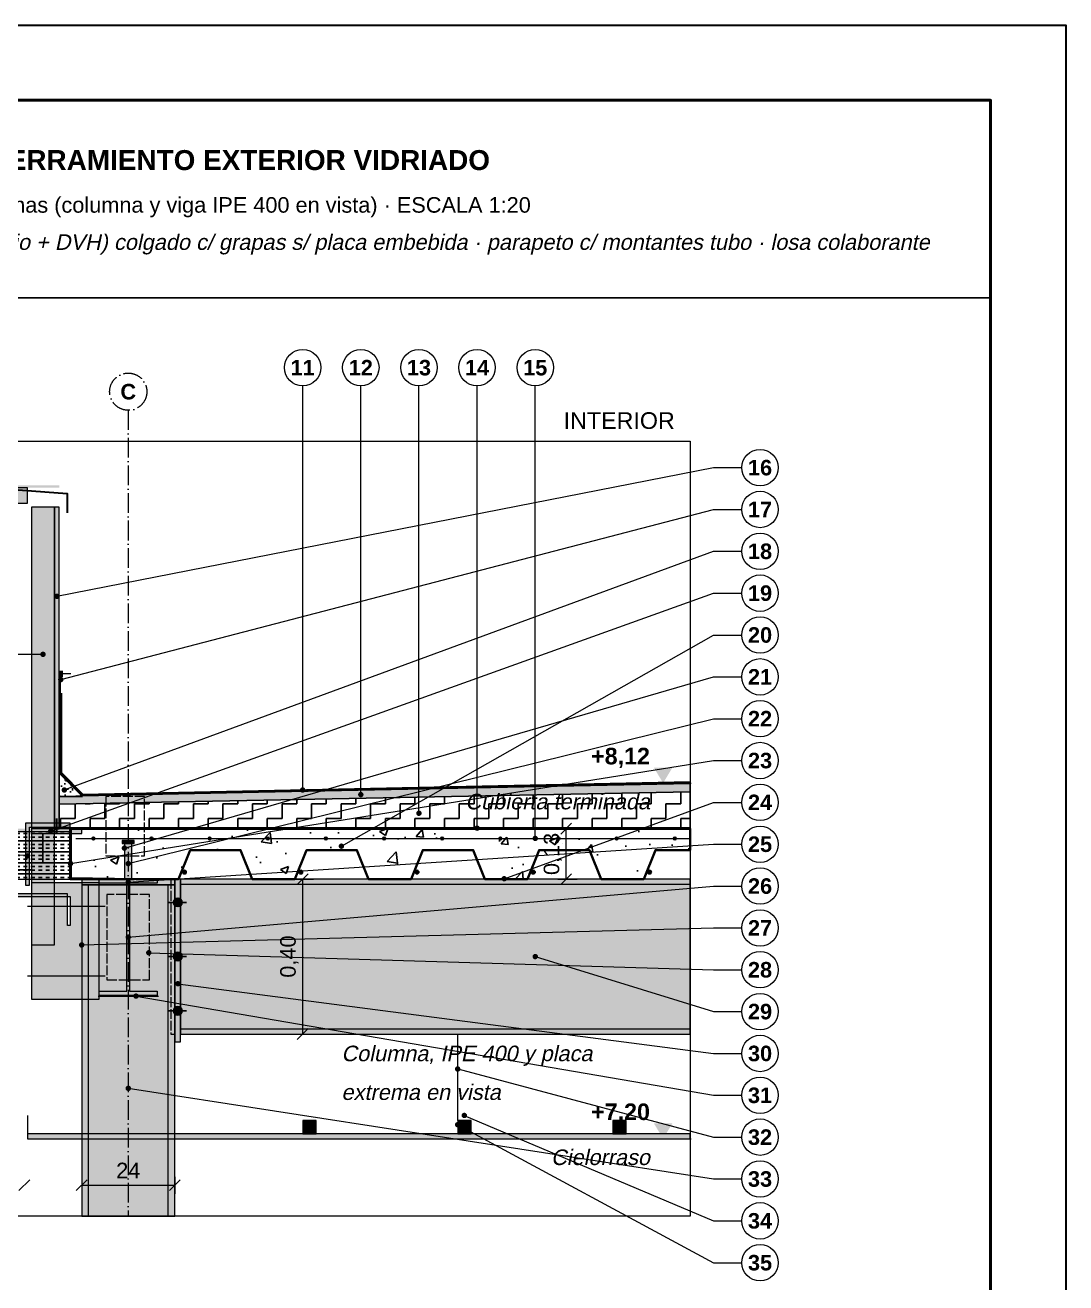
# Model space of a CAD drawing. Header units: millimetres. Extents: x 6 to 4194, y 6 to 5934.
# Drawn here: x 1509 to 4194, y 2688 to 5934 of the extents above; entities that cross this region are included whole.
import ezdxf
from ezdxf.enums import TextEntityAlignment as Align

# ---------------------------------------------------------------- set-up
doc = ezdxf.new("R2010")
doc.units = ezdxf.units.MM
doc.header["$LTSCALE"] = 20
doc.linetypes.add('DASHDOT', pattern=[3.556, 2.54, -0.508, 0, -0.508])
doc.linetypes.add('DASHED', pattern=[1.524, 1.27, -0.254])
for name, color, linetype in [('A-ACERO', 250, 'CONTINUOUS'), ('A-ACERO-CORTADO', 250, 'CONTINUOUS'), ('A-ACERO-VISTA', 8, 'CONTINUOUS'), ('A-AISLACION-EPS', 50, 'CONTINUOUS'), ('A-AISLACION-LANA', 40, 'CONTINUOUS'), ('A-ALUMINIO', 253, 'CONTINUOUS'), ('A-ARMADURAS', 14, 'CONTINUOUS'), ('A-BARRERAS-MEMBRANAS', 7, 'CONTINUOUS'), ('A-CHAPA-GALVANIZADA', 253, 'CONTINUOUS'), ('A-CONTORNOS', 7, 'CONTINUOUS'), ('A-HORMIGON-INSITU', 33, 'CONTINUOUS'), ('A-MORTERO-CARPETAS', 252, 'CONTINUOUS'), ('A-NEOPRENO-SELLADORES', 7, 'CONTINUOUS'), ('A-PLACA-CEMENTICIA', 252, 'CONTINUOUS'), ('A-PROYECCION-OCULTO', 8, 'DASHED'), ('A-SELLADOR-INTUMESCENTE', 1, 'CONTINUOUS'), ('A-VISTA', 8, 'CONTINUOUS'), ('X-COTAS', 3, 'CONTINUOUS'), ('X-EJES', 1, 'DASHDOT'), ('X-MARCO', 7, 'CONTINUOUS'), ('X-NIVELES', 7, 'CONTINUOUS'), ('X-REFERENCIAS', 1, 'CONTINUOUS'), ('X-TEXTOS', 7, 'CONTINUOUS')]:
    doc.layers.add(name, color=color, linetype=linetype)
doc.styles.add('ARIAL', font='arial.ttf')
doc.styles.add('ARIAL-B', font='arialbd.ttf')

msp = doc.modelspace()

# ---------------------------------------------------------------- hatches: boundary and pattern name
at = {"layer": 'A-ACERO', "true_color": 0x888888}
h = msp.add_hatch(color=256, dxfattribs=at)
h.dxf.hatch_style = 1
h.paths.add_polyline_path([(1293, 4740), (1597, 4740), (1597, 4746), (1293, 4746)])
at = {"layer": 'A-ACERO', "true_color": 0x3b3b3b}
h = msp.add_hatch(color=256, dxfattribs=at)
h.dxf.hatch_style = 1
h.paths.add_polyline_path([(1510, 3714), (1520, 3714), (1520, 3864), (1625, 3864), (1625, 3874), (1510, 3874)])
at = {"layer": 'A-ACERO-CORTADO', "true_color": 0x4d545c}
h = msp.add_hatch(color=256, dxfattribs=at)
h.dxf.hatch_style = 1
h.paths.add_polyline_path([(1525, 3848), (1655, 3848), (1655, 3860), (1525, 3860)])
h = msp.add_hatch(color=256, dxfattribs=at)
h.dxf.hatch_style = 1
h.paths.add_polyline_path([(1759, 3822), (1790, 3822), (1790, 3830), (1759, 3830)])
h = msp.add_hatch(color=256, dxfattribs=at)
h.dxf.hatch_style = 1
h.paths.add_polyline_path([(1765, 3730), (1784, 3730), (1784, 3830), (1765, 3830)])
h = msp.add_hatch(color=256, dxfattribs=at)
h.dxf.hatch_style = 1
h.paths.add_polyline_path([(1700, 3730), (1850, 3730), (1850, 3719.3), (1778.5, 3719.3), (1778.5, 3440.7), (1850, 3440.7), (1850, 3430), (1700, 3430), (1700, 3440.7), (1771.5, 3440.7), (1771.5, 3719.3), (1700, 3719.3)])
at = {"layer": 'A-ACERO-VISTA', "true_color": 0xdfe3e7}
h = msp.add_hatch(color=256, dxfattribs=at)
h.dxf.hatch_style = 1
h.paths.add_polyline_path([(1525, 3560), (1585, 3560), (1585, 4690), (1525, 4690)])
h = msp.add_hatch(color=256, dxfattribs=at)
h.dxf.hatch_style = 1
h.paths.add_polyline_path([(1525, 3420), (1700, 3420), (1700, 3720), (1525, 3720)])
h = msp.add_hatch(color=256, dxfattribs=at)
h.dxf.hatch_style = 1
h.paths.add_polyline_path([(1655, 3715), (1895, 3715), (1895, 3730), (1655, 3730)])
h = msp.add_hatch(color=256, dxfattribs=at)
h.dxf.hatch_style = 1
h.paths.add_polyline_path([(1655, 2860), (1895, 2860), (1895, 3715), (1655, 3715)])
h = msp.add_hatch(color=256, dxfattribs=at)
h.dxf.hatch_style = 1
h.paths.add_polyline_path([(1895, 3310), (1910, 3310), (1910, 3730), (1895, 3730)])
h = msp.add_hatch(color=256, dxfattribs=at)
h.dxf.hatch_style = 1
h.paths.add_polyline_path([(1910, 3330), (3225, 3330), (3225, 3730), (1910, 3730)])
at = {"layer": 'A-AISLACION-EPS'}
h = msp.add_hatch(dxfattribs=at)
h.set_pattern_fill('ZIGZAG', color=256, scale=6)
h.paths.add_polyline_path([(1597, 3863), (3225, 3863), (3225, 3955.6), (1597, 3923)])
at = {"layer": 'A-AISLACION-LANA'}
h = msp.add_hatch(dxfattribs=at)
h.set_pattern_fill('INSUL', color=256, scale=3)
h.paths.add_polyline_path([(1418, 3730), (1625, 3730), (1625, 3852), (1418, 3852)])
at = {"layer": 'A-ALUMINIO', "true_color": 0x9aa3ab}
h = msp.add_hatch(color=256, dxfattribs=at)
h.dxf.hatch_style = 1
h.paths.add_polyline_path([(1293, 4700), (1515, 4700), (1515, 4740), (1293, 4740)])
h = msp.add_hatch(color=256, dxfattribs=at)
h.dxf.hatch_style = 1
h.paths.add_polyline_path([(2225, 3072.5), (2260, 3072.5), (2260, 3107), (2225, 3107)])
h = msp.add_hatch(color=256, dxfattribs=at)
h.dxf.hatch_style = 1
h.paths.add_polyline_path([(2625, 3072.5), (2660, 3072.5), (2660, 3107), (2625, 3107)])
h = msp.add_hatch(color=256, dxfattribs=at)
h.dxf.hatch_style = 1
h.paths.add_polyline_path([(3025, 3072.5), (3060, 3072.5), (3060, 3107), (3025, 3107)])
at = {"layer": 'A-ARMADURAS'}
h = msp.add_hatch(color=256, dxfattribs=at)
h.dxf.hatch_style = 1
h.paths.add_polyline_path([(1688.4, 3835), (1688.2, 3836.1), (1687.8, 3837), (1687, 3837.8), (1686.1, 3838.2), (1685, 3838.4), (1683.9, 3838.2), (1683, 3837.8), (1682.2, 3837), (1681.8, 3836.1), (1681.6, 3835), (1681.8, 3833.9), (1682.2, 3833), (1683, 3832.2), (1683.9, 3831.8), (1685, 3831.6), (1686.1, 3831.8), (1687, 3832.2), (1687.8, 3833), (1688.2, 3833.9)])
h = msp.add_hatch(color=256, dxfattribs=at)
h.dxf.hatch_style = 1
h.paths.add_polyline_path([(1838.4, 3835), (1838.2, 3836.1), (1837.8, 3837), (1837, 3837.8), (1836.1, 3838.2), (1835, 3838.4), (1833.9, 3838.2), (1833, 3837.8), (1832.2, 3837), (1831.8, 3836.1), (1831.6, 3835), (1831.8, 3833.9), (1832.2, 3833), (1833, 3832.2), (1833.9, 3831.8), (1835, 3831.6), (1836.1, 3831.8), (1837, 3832.2), (1837.8, 3833), (1838.2, 3833.9)])
h = msp.add_hatch(color=256, dxfattribs=at)
h.dxf.hatch_style = 1
h.paths.add_polyline_path([(1988.4, 3835), (1988.2, 3836.1), (1987.8, 3837), (1987, 3837.8), (1986.1, 3838.2), (1985, 3838.4), (1983.9, 3838.2), (1983, 3837.8), (1982.2, 3837), (1981.8, 3836.1), (1981.6, 3835), (1981.8, 3833.9), (1982.2, 3833), (1983, 3832.2), (1983.9, 3831.8), (1985, 3831.6), (1986.1, 3831.8), (1987, 3832.2), (1987.8, 3833), (1988.2, 3833.9)])
h = msp.add_hatch(color=256, dxfattribs=at)
h.dxf.hatch_style = 1
h.paths.add_polyline_path([(2138.4, 3835), (2138.2, 3836.1), (2137.8, 3837), (2137, 3837.8), (2136.1, 3838.2), (2135, 3838.4), (2133.9, 3838.2), (2133, 3837.8), (2132.2, 3837), (2131.8, 3836.1), (2131.6, 3835), (2131.8, 3833.9), (2132.2, 3833), (2133, 3832.2), (2133.9, 3831.8), (2135, 3831.6), (2136.1, 3831.8), (2137, 3832.2), (2137.8, 3833), (2138.2, 3833.9)])
h = msp.add_hatch(color=256, dxfattribs=at)
h.dxf.hatch_style = 1
h.paths.add_polyline_path([(2288.4, 3835), (2288.2, 3836.1), (2287.8, 3837), (2287, 3837.8), (2286.1, 3838.2), (2285, 3838.4), (2283.9, 3838.2), (2283, 3837.8), (2282.2, 3837), (2281.8, 3836.1), (2281.6, 3835), (2281.8, 3833.9), (2282.2, 3833), (2283, 3832.2), (2283.9, 3831.8), (2285, 3831.6), (2286.1, 3831.8), (2287, 3832.2), (2287.8, 3833), (2288.2, 3833.9)])
h = msp.add_hatch(color=256, dxfattribs=at)
h.dxf.hatch_style = 1
h.paths.add_polyline_path([(2438.4, 3835), (2438.2, 3836.1), (2437.8, 3837), (2437, 3837.8), (2436.1, 3838.2), (2435, 3838.4), (2433.9, 3838.2), (2433, 3837.8), (2432.2, 3837), (2431.8, 3836.1), (2431.6, 3835), (2431.8, 3833.9), (2432.2, 3833), (2433, 3832.2), (2433.9, 3831.8), (2435, 3831.6), (2436.1, 3831.8), (2437, 3832.2), (2437.8, 3833), (2438.2, 3833.9)])
h = msp.add_hatch(color=256, dxfattribs=at)
h.dxf.hatch_style = 1
h.paths.add_polyline_path([(2588.4, 3835), (2588.2, 3836.1), (2587.8, 3837), (2587, 3837.8), (2586.1, 3838.2), (2585, 3838.4), (2583.9, 3838.2), (2583, 3837.8), (2582.2, 3837), (2581.8, 3836.1), (2581.6, 3835), (2581.8, 3833.9), (2582.2, 3833), (2583, 3832.2), (2583.9, 3831.8), (2585, 3831.6), (2586.1, 3831.8), (2587, 3832.2), (2587.8, 3833), (2588.2, 3833.9)])
h = msp.add_hatch(color=256, dxfattribs=at)
h.dxf.hatch_style = 1
h.paths.add_polyline_path([(2738.4, 3835), (2738.2, 3836.1), (2737.8, 3837), (2737, 3837.8), (2736.1, 3838.2), (2735, 3838.4), (2733.9, 3838.2), (2733, 3837.8), (2732.2, 3837), (2731.8, 3836.1), (2731.6, 3835), (2731.8, 3833.9), (2732.2, 3833), (2733, 3832.2), (2733.9, 3831.8), (2735, 3831.6), (2736.1, 3831.8), (2737, 3832.2), (2737.8, 3833), (2738.2, 3833.9)])
h = msp.add_hatch(color=256, dxfattribs=at)
h.dxf.hatch_style = 1
h.paths.add_polyline_path([(2888.4, 3835), (2888.2, 3836.1), (2887.8, 3837), (2887, 3837.8), (2886.1, 3838.2), (2885, 3838.4), (2883.9, 3838.2), (2883, 3837.8), (2882.2, 3837), (2881.8, 3836.1), (2881.6, 3835), (2881.8, 3833.9), (2882.2, 3833), (2883, 3832.2), (2883.9, 3831.8), (2885, 3831.6), (2886.1, 3831.8), (2887, 3832.2), (2887.8, 3833), (2888.2, 3833.9)])
h = msp.add_hatch(color=256, dxfattribs=at)
h.dxf.hatch_style = 1
h.paths.add_polyline_path([(3038.4, 3835), (3038.2, 3836.1), (3037.8, 3837), (3037, 3837.8), (3036.1, 3838.2), (3035, 3838.4), (3033.9, 3838.2), (3033, 3837.8), (3032.2, 3837), (3031.8, 3836.1), (3031.6, 3835), (3031.8, 3833.9), (3032.2, 3833), (3033, 3832.2), (3033.9, 3831.8), (3035, 3831.6), (3036.1, 3831.8), (3037, 3832.2), (3037.8, 3833), (3038.2, 3833.9)])
h = msp.add_hatch(color=256, dxfattribs=at)
h.dxf.hatch_style = 1
h.paths.add_polyline_path([(3188.4, 3835), (3188.2, 3836.1), (3187.8, 3837), (3187, 3837.8), (3186.1, 3838.2), (3185, 3838.4), (3183.9, 3838.2), (3183, 3837.8), (3182.2, 3837), (3181.8, 3836.1), (3181.6, 3835), (3181.8, 3833.9), (3182.2, 3833), (3183, 3832.2), (3183.9, 3831.8), (3185, 3831.6), (3186.1, 3831.8), (3187, 3832.2), (3187.8, 3833), (3188.2, 3833.9)])
h = msp.add_hatch(color=256, dxfattribs=at)
h.dxf.hatch_style = 1
h.paths.add_polyline_path([(1924.8, 3748), (1924.6, 3749.5), (1923.9, 3750.8), (1922.8, 3751.9), (1921.5, 3752.6), (1920, 3752.8), (1918.5, 3752.6), (1917.2, 3751.9), (1916.1, 3750.8), (1915.4, 3749.5), (1915.2, 3748), (1915.4, 3746.5), (1916.1, 3745.2), (1917.2, 3744.1), (1918.5, 3743.4), (1920, 3743.2), (1921.5, 3743.4), (1922.8, 3744.1), (1923.9, 3745.2), (1924.6, 3746.5)])
h = msp.add_hatch(color=256, dxfattribs=at)
h.dxf.hatch_style = 1
h.paths.add_polyline_path([(2224.8, 3748), (2224.6, 3749.5), (2223.9, 3750.8), (2222.8, 3751.9), (2221.5, 3752.6), (2220, 3752.8), (2218.5, 3752.6), (2217.2, 3751.9), (2216.1, 3750.8), (2215.4, 3749.5), (2215.2, 3748), (2215.4, 3746.5), (2216.1, 3745.2), (2217.2, 3744.1), (2218.5, 3743.4), (2220, 3743.2), (2221.5, 3743.4), (2222.8, 3744.1), (2223.9, 3745.2), (2224.6, 3746.5)])
h = msp.add_hatch(color=256, dxfattribs=at)
h.dxf.hatch_style = 1
h.paths.add_polyline_path([(2524.8, 3748), (2524.6, 3749.5), (2523.9, 3750.8), (2522.8, 3751.9), (2521.5, 3752.6), (2520, 3752.8), (2518.5, 3752.6), (2517.2, 3751.9), (2516.1, 3750.8), (2515.4, 3749.5), (2515.2, 3748), (2515.4, 3746.5), (2516.1, 3745.2), (2517.2, 3744.1), (2518.5, 3743.4), (2520, 3743.2), (2521.5, 3743.4), (2522.8, 3744.1), (2523.9, 3745.2), (2524.6, 3746.5)])
h = msp.add_hatch(color=256, dxfattribs=at)
h.dxf.hatch_style = 1
h.paths.add_polyline_path([(2824.8, 3748), (2824.6, 3749.5), (2823.9, 3750.8), (2822.8, 3751.9), (2821.5, 3752.6), (2820, 3752.8), (2818.5, 3752.6), (2817.2, 3751.9), (2816.1, 3750.8), (2815.4, 3749.5), (2815.2, 3748), (2815.4, 3746.5), (2816.1, 3745.2), (2817.2, 3744.1), (2818.5, 3743.4), (2820, 3743.2), (2821.5, 3743.4), (2822.8, 3744.1), (2823.9, 3745.2), (2824.6, 3746.5)])
h = msp.add_hatch(color=256, dxfattribs=at)
h.dxf.hatch_style = 1
h.paths.add_polyline_path([(3124.8, 3748), (3124.6, 3749.5), (3123.9, 3750.8), (3122.8, 3751.9), (3121.5, 3752.6), (3120, 3752.8), (3118.5, 3752.6), (3117.2, 3751.9), (3116.1, 3750.8), (3115.4, 3749.5), (3115.2, 3748), (3115.4, 3746.5), (3116.1, 3745.2), (3117.2, 3744.1), (3118.5, 3743.4), (3120, 3743.2), (3121.5, 3743.4), (3122.8, 3744.1), (3123.9, 3745.2), (3124.6, 3746.5)])
h = msp.add_hatch(color=256, dxfattribs=at)
h.dxf.hatch_style = 1
h.paths.add_polyline_path([(1914, 3670), (1913.5, 3673.4), (1911.9, 3676.5), (1909.5, 3678.9), (1906.4, 3680.5), (1903, 3681), (1899.6, 3680.5), (1896.5, 3678.9), (1894.1, 3676.5), (1892.5, 3673.4), (1892, 3670), (1892.5, 3666.6), (1894.1, 3663.5), (1896.5, 3661.1), (1899.6, 3659.5), (1903, 3659), (1906.4, 3659.5), (1909.5, 3661.1), (1911.9, 3663.5), (1913.5, 3666.6)])
h = msp.add_hatch(color=256, dxfattribs=at)
h.dxf.hatch_style = 1
h.paths.add_polyline_path([(1914, 3530), (1913.5, 3533.4), (1911.9, 3536.5), (1909.5, 3538.9), (1906.4, 3540.5), (1903, 3541), (1899.6, 3540.5), (1896.5, 3538.9), (1894.1, 3536.5), (1892.5, 3533.4), (1892, 3530), (1892.5, 3526.6), (1894.1, 3523.5), (1896.5, 3521.1), (1899.6, 3519.5), (1903, 3519), (1906.4, 3519.5), (1909.5, 3521.1), (1911.9, 3523.5), (1913.5, 3526.6)])
h = msp.add_hatch(color=256, dxfattribs=at)
h.dxf.hatch_style = 1
h.paths.add_polyline_path([(1914, 3390), (1913.5, 3393.4), (1911.9, 3396.5), (1909.5, 3398.9), (1906.4, 3400.5), (1903, 3401), (1899.6, 3400.5), (1896.5, 3398.9), (1894.1, 3396.5), (1892.5, 3393.4), (1892, 3390), (1892.5, 3386.6), (1894.1, 3383.5), (1896.5, 3381.1), (1899.6, 3379.5), (1903, 3379), (1906.4, 3379.5), (1909.5, 3381.1), (1911.9, 3383.5), (1913.5, 3386.6)])
at = {"layer": 'A-BARRERAS-MEMBRANAS', "true_color": 0x000000}
h = msp.add_hatch(color=256, dxfattribs=at)
h.dxf.hatch_style = 1
h.paths.add_polyline_path([(1597, 3860), (3225, 3860), (3225, 3863), (1597, 3863)])
at = {"layer": 'A-CHAPA-GALVANIZADA', "true_color": 0x8f989f}
h = msp.add_hatch(color=256, dxfattribs=at)
h.dxf.hatch_style = 1
h.paths.add_polyline_path([(1418, 3730), (1418, 3685), (1625, 3685), (1625, 3610), (1618, 3610), (1618, 3692), (1425, 3692), (1425, 3730)])
at = {"layer": 'A-HORMIGON-INSITU'}
h = msp.add_hatch(dxfattribs=at)
h.set_pattern_fill('AR-CONC', color=256, scale=1.2)
h.paths.add_polyline_path([(1627, 3860), (3225, 3860), (3225, 3805), (3135, 3805), (3105, 3730), (2995, 3730), (2965, 3805), (2835, 3805), (2805, 3730), (2695, 3730), (2665, 3805), (2535, 3805), (2505, 3730), (2395, 3730), (2365, 3805), (2235, 3805), (2205, 3730), (2095, 3730), (2065, 3805), (1935, 3805), (1905, 3730), (1795, 3730), (1627, 3732)])
at = {"layer": 'A-MORTERO-CARPETAS'}
h = msp.add_hatch(dxfattribs=at)
h.set_pattern_fill('AR-SAND', color=256, scale=0.6)
h.paths.add_polyline_path([(1597, 3943), (1657, 3943), (1597, 4003)])
h = msp.add_hatch(dxfattribs=at)
h.set_pattern_fill('AR-SAND', color=256, scale=0.6)
h.paths.add_polyline_path([(1597, 3923), (3225, 3955.6), (3225, 3975.6), (1597, 3943)])
at = {"layer": 'A-NEOPRENO-SELLADORES', "true_color": 0x222222}
h = msp.add_hatch(color=256, dxfattribs=at)
h.dxf.hatch_style = 1
h.paths.add_polyline_path([(1597, 4252), (1607, 4252), (1607, 4268), (1597, 4268)])
at = {"layer": 'A-PLACA-CEMENTICIA'}
h = msp.add_hatch(dxfattribs=at)
h.set_pattern_fill('AR-SAND', color=256, scale=0.4)
h.paths.add_polyline_path([(1585, 3860), (1597, 3860), (1597, 4690), (1585, 4690)])
at = {"layer": 'A-SELLADOR-INTUMESCENTE', "true_color": 0xc0392b}
h = msp.add_hatch(color=256, dxfattribs=at)
h.dxf.hatch_style = 1
h.paths.add_polyline_path([(1418, 3852), (1625, 3852), (1625, 3860), (1418, 3860)])
at = {"layer": 'A-VISTA', "true_color": 0xf2f2f2}
h = msp.add_hatch(color=256, dxfattribs=at)
h.dxf.hatch_style = 1
h.paths.add_polyline_path([(1515, 3060), (3225, 3060), (3225, 3072.5), (1515, 3072.5)])
at = {"layer": 'X-NIVELES'}
h = msp.add_hatch(color=7, dxfattribs=at)
h.dxf.hatch_style = 1
h.paths.add_polyline_path([(3155, 3978), (3131, 4018), (3179, 4018)])
h = msp.add_hatch(color=7, dxfattribs=at)
h.dxf.hatch_style = 1
h.paths.add_polyline_path([(3155, 3060), (3131, 3100), (3179, 3100)])
at = {"layer": 'X-REFERENCIAS'}
h = msp.add_hatch(color=7, dxfattribs=at)
h.dxf.hatch_style = 1
h.paths.add_polyline_path([(1598, 4460), (1597.7, 4462.2), (1596.7, 4464.1), (1595.1, 4465.7), (1593.2, 4466.7), (1591, 4467), (1588.8, 4466.7), (1586.9, 4465.7), (1585.3, 4464.1), (1584.3, 4462.2), (1584, 4460), (1584.3, 4457.8), (1585.3, 4455.9), (1586.9, 4454.3), (1588.8, 4453.3), (1591, 4453), (1593.2, 4453.3), (1595.1, 4454.3), (1596.7, 4455.9), (1597.7, 4457.8)])
h = msp.add_hatch(color=7, dxfattribs=at)
h.dxf.hatch_style = 1
h.paths.add_polyline_path([(1562, 4310), (1561.7, 4312.2), (1560.7, 4314.1), (1559.1, 4315.7), (1557.2, 4316.7), (1555, 4317), (1552.8, 4316.7), (1550.9, 4315.7), (1549.3, 4314.1), (1548.3, 4312.2), (1548, 4310), (1548.3, 4307.8), (1549.3, 4305.9), (1550.9, 4304.3), (1552.8, 4303.3), (1555, 4303), (1557.2, 4303.3), (1559.1, 4304.3), (1560.7, 4305.9), (1561.7, 4307.8)])
h = msp.add_hatch(color=7, dxfattribs=at)
h.dxf.hatch_style = 1
h.paths.add_polyline_path([(1608, 4245), (1607.7, 4247.2), (1606.7, 4249.1), (1605.1, 4250.7), (1603.2, 4251.7), (1601, 4252), (1598.8, 4251.7), (1596.9, 4250.7), (1595.3, 4249.1), (1594.3, 4247.2), (1594, 4245), (1594.3, 4242.8), (1595.3, 4240.9), (1596.9, 4239.3), (1598.8, 4238.3), (1601, 4238), (1603.2, 4238.3), (1605.1, 4239.3), (1606.7, 4240.9), (1607.7, 4242.8)])
h = msp.add_hatch(color=7, dxfattribs=at)
h.dxf.hatch_style = 1
h.paths.add_polyline_path([(1617, 3960), (1616.7, 3962.2), (1615.7, 3964.1), (1614.1, 3965.7), (1612.2, 3966.7), (1610, 3967), (1607.8, 3966.7), (1605.9, 3965.7), (1604.3, 3964.1), (1603.3, 3962.2), (1603, 3960), (1603.3, 3957.8), (1604.3, 3955.9), (1605.9, 3954.3), (1607.8, 3953.3), (1610, 3953), (1612.2, 3953.3), (1614.1, 3954.3), (1615.7, 3955.9), (1616.7, 3957.8)])
h = msp.add_hatch(color=7, dxfattribs=at)
h.dxf.hatch_style = 1
h.paths.add_polyline_path([(2232, 3960), (2231.7, 3962.2), (2230.7, 3964.1), (2229.1, 3965.7), (2227.2, 3966.7), (2225, 3967), (2222.8, 3966.7), (2220.9, 3965.7), (2219.3, 3964.1), (2218.3, 3962.2), (2218, 3960), (2218.3, 3957.8), (2219.3, 3955.9), (2220.9, 3954.3), (2222.8, 3953.3), (2225, 3953), (2227.2, 3953.3), (2229.1, 3954.3), (2230.7, 3955.9), (2231.7, 3957.8)])
h = msp.add_hatch(color=7, dxfattribs=at)
h.dxf.hatch_style = 1
h.paths.add_polyline_path([(2382, 3948), (2381.7, 3950.2), (2380.7, 3952.1), (2379.1, 3953.7), (2377.2, 3954.7), (2375, 3955), (2372.8, 3954.7), (2370.9, 3953.7), (2369.3, 3952.1), (2368.3, 3950.2), (2368, 3948), (2368.3, 3945.8), (2369.3, 3943.9), (2370.9, 3942.3), (2372.8, 3941.3), (2375, 3941), (2377.2, 3941.3), (2379.1, 3942.3), (2380.7, 3943.9), (2381.7, 3945.8)])
h = msp.add_hatch(color=7, dxfattribs=at)
h.dxf.hatch_style = 1
h.paths.add_polyline_path([(2532, 3900), (2531.7, 3902.2), (2530.7, 3904.1), (2529.1, 3905.7), (2527.2, 3906.7), (2525, 3907), (2522.8, 3906.7), (2520.9, 3905.7), (2519.3, 3904.1), (2518.3, 3902.2), (2518, 3900), (2518.3, 3897.8), (2519.3, 3895.9), (2520.9, 3894.3), (2522.8, 3893.3), (2525, 3893), (2527.2, 3893.3), (2529.1, 3894.3), (2530.7, 3895.9), (2531.7, 3897.8)])
h = msp.add_hatch(color=7, dxfattribs=at)
h.dxf.hatch_style = 1
h.paths.add_polyline_path([(2682, 3861.5), (2681.7, 3863.7), (2680.7, 3865.6), (2679.1, 3867.2), (2677.2, 3868.2), (2675, 3868.5), (2672.8, 3868.2), (2670.9, 3867.2), (2669.3, 3865.6), (2668.3, 3863.7), (2668, 3861.5), (2668.3, 3859.3), (2669.3, 3857.4), (2670.9, 3855.8), (2672.8, 3854.8), (2675, 3854.5), (2677.2, 3854.8), (2679.1, 3855.8), (2680.7, 3857.4), (2681.7, 3859.3)])
h = msp.add_hatch(color=7, dxfattribs=at)
h.dxf.hatch_style = 1
h.paths.add_polyline_path([(1582, 3854), (1581.7, 3856.2), (1580.7, 3858.1), (1579.1, 3859.7), (1577.2, 3860.7), (1575, 3861), (1572.8, 3860.7), (1570.9, 3859.7), (1569.3, 3858.1), (1568.3, 3856.2), (1568, 3854), (1568.3, 3851.8), (1569.3, 3849.9), (1570.9, 3848.3), (1572.8, 3847.3), (1575, 3847), (1577.2, 3847.3), (1579.1, 3848.3), (1580.7, 3849.9), (1581.7, 3851.8)])
h = msp.add_hatch(color=7, dxfattribs=at)
h.dxf.hatch_style = 1
h.paths.add_polyline_path([(2832, 3835), (2831.7, 3837.2), (2830.7, 3839.1), (2829.1, 3840.7), (2827.2, 3841.7), (2825, 3842), (2822.8, 3841.7), (2820.9, 3840.7), (2819.3, 3839.1), (2818.3, 3837.2), (2818, 3835), (2818.3, 3832.8), (2819.3, 3830.9), (2820.9, 3829.3), (2822.8, 3828.3), (2825, 3828), (2827.2, 3828.3), (2829.1, 3829.3), (2830.7, 3830.9), (2831.7, 3832.8)])
h = msp.add_hatch(color=7, dxfattribs=at)
h.dxf.hatch_style = 1
h.paths.add_polyline_path([(1772, 3810), (1771.7, 3812.2), (1770.7, 3814.1), (1769.1, 3815.7), (1767.2, 3816.7), (1765, 3817), (1762.8, 3816.7), (1760.9, 3815.7), (1759.3, 3814.1), (1758.3, 3812.2), (1758, 3810), (1758.3, 3807.8), (1759.3, 3805.9), (1760.9, 3804.3), (1762.8, 3803.3), (1765, 3803), (1767.2, 3803.3), (1769.1, 3804.3), (1770.7, 3805.9), (1771.7, 3807.8)])
h = msp.add_hatch(color=7, dxfattribs=at)
h.dxf.hatch_style = 1
h.paths.add_polyline_path([(2332, 3815), (2331.7, 3817.2), (2330.7, 3819.1), (2329.1, 3820.7), (2327.2, 3821.7), (2325, 3822), (2322.8, 3821.7), (2320.9, 3820.7), (2319.3, 3819.1), (2318.3, 3817.2), (2318, 3815), (2318.3, 3812.8), (2319.3, 3810.9), (2320.9, 3809.3), (2322.8, 3808.3), (2325, 3808), (2327.2, 3808.3), (2329.1, 3809.3), (2330.7, 3810.9), (2331.7, 3812.8)])
h = msp.add_hatch(color=7, dxfattribs=at)
h.dxf.hatch_style = 1
h.paths.add_polyline_path([(1522, 3790), (1521.7, 3792.2), (1520.7, 3794.1), (1519.1, 3795.7), (1517.2, 3796.7), (1515, 3797), (1512.8, 3796.7), (1510.9, 3795.7), (1509.3, 3794.1), (1508.3, 3792.2), (1508, 3790), (1508.3, 3787.8), (1509.3, 3785.9), (1510.9, 3784.3), (1512.8, 3783.3), (1515, 3783), (1517.2, 3783.3), (1519.1, 3784.3), (1520.7, 3785.9), (1521.7, 3787.8)])
h = msp.add_hatch(color=7, dxfattribs=at)
h.dxf.hatch_style = 1
h.paths.add_polyline_path([(1633, 3770), (1632.7, 3772.2), (1631.7, 3774.1), (1630.1, 3775.7), (1628.2, 3776.7), (1626, 3777), (1623.8, 3776.7), (1621.9, 3775.7), (1620.3, 3774.1), (1619.3, 3772.2), (1619, 3770), (1619.3, 3767.8), (1620.3, 3765.9), (1621.9, 3764.3), (1623.8, 3763.3), (1626, 3763), (1628.2, 3763.3), (1630.1, 3764.3), (1631.7, 3765.9), (1632.7, 3767.8)])
h = msp.add_hatch(color=7, dxfattribs=at)
h.dxf.hatch_style = 1
h.paths.add_polyline_path([(1782, 3770), (1781.7, 3772.2), (1780.7, 3774.1), (1779.1, 3775.7), (1777.2, 3776.7), (1775, 3777), (1772.8, 3776.7), (1770.9, 3775.7), (1769.3, 3774.1), (1768.3, 3772.2), (1768, 3770), (1768.3, 3767.8), (1769.3, 3765.9), (1770.9, 3764.3), (1772.8, 3763.3), (1775, 3763), (1777.2, 3763.3), (1779.1, 3764.3), (1780.7, 3765.9), (1781.7, 3767.8)])
h = msp.add_hatch(color=7, dxfattribs=at)
h.dxf.hatch_style = 1
h.paths.add_polyline_path([(2752, 3731), (2751.7, 3733.2), (2750.7, 3735.1), (2749.1, 3736.7), (2747.2, 3737.7), (2745, 3738), (2742.8, 3737.7), (2740.9, 3736.7), (2739.3, 3735.1), (2738.3, 3733.2), (2738, 3731), (2738.3, 3728.8), (2739.3, 3726.9), (2740.9, 3725.3), (2742.8, 3724.3), (2745, 3724), (2747.2, 3724.3), (2749.1, 3725.3), (2750.7, 3726.9), (2751.7, 3728.8)])
h = msp.add_hatch(color=7, dxfattribs=at)
h.dxf.hatch_style = 1
h.paths.add_polyline_path([(1782, 3722), (1781.7, 3724.2), (1780.7, 3726.1), (1779.1, 3727.7), (1777.2, 3728.7), (1775, 3729), (1772.8, 3728.7), (1770.9, 3727.7), (1769.3, 3726.1), (1768.3, 3724.2), (1768, 3722), (1768.3, 3719.8), (1769.3, 3717.9), (1770.9, 3716.3), (1772.8, 3715.3), (1775, 3715), (1777.2, 3715.3), (1779.1, 3716.3), (1780.7, 3717.9), (1781.7, 3719.8)])
h = msp.add_hatch(color=7, dxfattribs=at)
h.dxf.hatch_style = 1
h.paths.add_polyline_path([(1782, 3580), (1781.7, 3582.2), (1780.7, 3584.1), (1779.1, 3585.7), (1777.2, 3586.7), (1775, 3587), (1772.8, 3586.7), (1770.9, 3585.7), (1769.3, 3584.1), (1768.3, 3582.2), (1768, 3580), (1768.3, 3577.8), (1769.3, 3575.9), (1770.9, 3574.3), (1772.8, 3573.3), (1775, 3573), (1777.2, 3573.3), (1779.1, 3574.3), (1780.7, 3575.9), (1781.7, 3577.8)])
h = msp.add_hatch(color=7, dxfattribs=at)
h.dxf.hatch_style = 1
h.paths.add_polyline_path([(1662, 3560), (1661.7, 3562.2), (1660.7, 3564.1), (1659.1, 3565.7), (1657.2, 3566.7), (1655, 3567), (1652.8, 3566.7), (1650.9, 3565.7), (1649.3, 3564.1), (1648.3, 3562.2), (1648, 3560), (1648.3, 3557.8), (1649.3, 3555.9), (1650.9, 3554.3), (1652.8, 3553.3), (1655, 3553), (1657.2, 3553.3), (1659.1, 3554.3), (1660.7, 3555.9), (1661.7, 3557.8)])
h = msp.add_hatch(color=7, dxfattribs=at)
h.dxf.hatch_style = 1
h.paths.add_polyline_path([(1835, 3540), (1834.7, 3542.2), (1833.7, 3544.1), (1832.1, 3545.7), (1830.2, 3546.7), (1828, 3547), (1825.8, 3546.7), (1823.9, 3545.7), (1822.3, 3544.1), (1821.3, 3542.2), (1821, 3540), (1821.3, 3537.8), (1822.3, 3535.9), (1823.9, 3534.3), (1825.8, 3533.3), (1828, 3533), (1830.2, 3533.3), (1832.1, 3534.3), (1833.7, 3535.9), (1834.7, 3537.8)])
h = msp.add_hatch(color=7, dxfattribs=at)
h.dxf.hatch_style = 1
h.paths.add_polyline_path([(2832, 3530), (2831.7, 3532.2), (2830.7, 3534.1), (2829.1, 3535.7), (2827.2, 3536.7), (2825, 3537), (2822.8, 3536.7), (2820.9, 3535.7), (2819.3, 3534.1), (2818.3, 3532.2), (2818, 3530), (2818.3, 3527.8), (2819.3, 3525.9), (2820.9, 3524.3), (2822.8, 3523.3), (2825, 3523), (2827.2, 3523.3), (2829.1, 3524.3), (2830.7, 3525.9), (2831.7, 3527.8)])
h = msp.add_hatch(color=7, dxfattribs=at)
h.dxf.hatch_style = 1
h.paths.add_polyline_path([(1910, 3460), (1909.7, 3462.2), (1908.7, 3464.1), (1907.1, 3465.7), (1905.2, 3466.7), (1903, 3467), (1900.8, 3466.7), (1898.9, 3465.7), (1897.3, 3464.1), (1896.3, 3462.2), (1896, 3460), (1896.3, 3457.8), (1897.3, 3455.9), (1898.9, 3454.3), (1900.8, 3453.3), (1903, 3453), (1905.2, 3453.3), (1907.1, 3454.3), (1908.7, 3455.9), (1909.7, 3457.8)])
h = msp.add_hatch(color=7, dxfattribs=at)
h.dxf.hatch_style = 1
h.paths.add_polyline_path([(1802, 3428), (1801.7, 3430.2), (1800.7, 3432.1), (1799.1, 3433.7), (1797.2, 3434.7), (1795, 3435), (1792.8, 3434.7), (1790.9, 3433.7), (1789.3, 3432.1), (1788.3, 3430.2), (1788, 3428), (1788.3, 3425.8), (1789.3, 3423.9), (1790.9, 3422.3), (1792.8, 3421.3), (1795, 3421), (1797.2, 3421.3), (1799.1, 3422.3), (1800.7, 3423.9), (1801.7, 3425.8)])
h = msp.add_hatch(color=7, dxfattribs=at)
h.dxf.hatch_style = 1
h.paths.add_polyline_path([(2632, 3240), (2631.7, 3242.2), (2630.7, 3244.1), (2629.1, 3245.7), (2627.2, 3246.7), (2625, 3247), (2622.8, 3246.7), (2620.9, 3245.7), (2619.3, 3244.1), (2618.3, 3242.2), (2618, 3240), (2618.3, 3237.8), (2619.3, 3235.9), (2620.9, 3234.3), (2622.8, 3233.3), (2625, 3233), (2627.2, 3233.3), (2629.1, 3234.3), (2630.7, 3235.9), (2631.7, 3237.8)])
h = msp.add_hatch(color=7, dxfattribs=at)
h.dxf.hatch_style = 1
h.paths.add_polyline_path([(1782, 3190), (1781.7, 3192.2), (1780.7, 3194.1), (1779.1, 3195.7), (1777.2, 3196.7), (1775, 3197), (1772.8, 3196.7), (1770.9, 3195.7), (1769.3, 3194.1), (1768.3, 3192.2), (1768, 3190), (1768.3, 3187.8), (1769.3, 3185.9), (1770.9, 3184.3), (1772.8, 3183.3), (1775, 3183), (1777.2, 3183.3), (1779.1, 3184.3), (1780.7, 3185.9), (1781.7, 3187.8)])
h = msp.add_hatch(color=7, dxfattribs=at)
h.dxf.hatch_style = 1
h.paths.add_polyline_path([(2649, 3120), (2648.7, 3122.2), (2647.7, 3124.1), (2646.1, 3125.7), (2644.2, 3126.7), (2642, 3127), (2639.8, 3126.7), (2637.9, 3125.7), (2636.3, 3124.1), (2635.3, 3122.2), (2635, 3120), (2635.3, 3117.8), (2636.3, 3115.9), (2637.9, 3114.3), (2639.8, 3113.3), (2642, 3113), (2644.2, 3113.3), (2646.1, 3114.3), (2647.7, 3115.9), (2648.7, 3117.8)])
h = msp.add_hatch(color=7, dxfattribs=at)
h.dxf.hatch_style = 1
h.paths.add_polyline_path([(2632, 3096), (2631.7, 3098.2), (2630.7, 3100.1), (2629.1, 3101.7), (2627.2, 3102.7), (2625, 3103), (2622.8, 3102.7), (2620.9, 3101.7), (2619.3, 3100.1), (2618.3, 3098.2), (2618, 3096), (2618.3, 3093.8), (2619.3, 3091.9), (2620.9, 3090.3), (2622.8, 3089.3), (2625, 3089), (2627.2, 3089.3), (2629.1, 3090.3), (2630.7, 3091.9), (2631.7, 3093.8)])

# ---------------------------------------------------------------- linework, layer by layer
at = {"layer": 'A-ARMADURAS', "lineweight": 13}
msp.add_lwpolyline([(1640, 3835), (3225, 3835)], dxfattribs=at)
at = {"layer": 'A-ARMADURAS'}
for centre, radius in [((1685, 3835), 3.4), ((1835, 3835), 3.4), ((1985, 3835), 3.4), ((2135, 3835), 3.4), ((2285, 3835), 3.4), ((2435, 3835), 3.4), ((2585, 3835), 3.4), ((2735, 3835), 3.4), ((2885, 3835), 3.4), ((3035, 3835), 3.4), ((3185, 3835), 3.4), ((1920, 3748), 4.8), ((2220, 3748), 4.8), ((2520, 3748), 4.8), ((2820, 3748), 4.8), ((3120, 3748), 4.8), ((1903, 3670), 11), ((1903, 3530), 11), ((1903, 3390), 11)]:
    msp.add_circle(centre, radius, dxfattribs=at)
at = {"layer": 'A-CONTORNOS', "lineweight": 30}
for points in [[(1283, 4660), (1283, 4750), (1617, 4725), (1617, 4675)], [(1590, 3886), (1590, 3846)], [(1795, 3730), (1905, 3730), (1935, 3805), (2065, 3805), (2095, 3730), (2205, 3730), (2235, 3805), (2365, 3805), (2395, 3730), (2505, 3730), (2535, 3805), (2665, 3805), (2695, 3730), (2805, 3730), (2835, 3805), (2965, 3805), (2995, 3730), (3105, 3730), (3135, 3805), (3225, 3805)]]:
    msp.add_lwpolyline(points, dxfattribs=at)
at = {"layer": 'A-CONTORNOS', "lineweight": 18}
for points in [[(1293, 4700), (1515, 4700), (1515, 4740), (1293, 4740)], [(1585, 3860), (1597, 3860), (1597, 4690), (1585, 4690)], [(1597, 3943), (1657, 3943), (1597, 4003)], [(1597, 3923), (3225, 3955.6), (3225, 3975.6), (1597, 3943)], [(1597, 3863), (3225, 3863), (3225, 3955.6), (1597, 3923)], [(1418, 3730), (1625, 3730), (1625, 3852), (1418, 3852)], [(1515, 3060), (3225, 3060), (3225, 3072.5), (1515, 3072.5)]]:
    msp.add_lwpolyline(points, close=True, dxfattribs=at)
at = {"layer": 'A-CONTORNOS', "lineweight": 20}
for points in [[(1627, 4260), (1599, 4260), (1599, 4180)], [(1515, 3660), (1715, 3660)], [(1515, 3480), (1715, 3480)]]:
    msp.add_lwpolyline(points, dxfattribs=at)
at = {"layer": 'A-CONTORNOS', "lineweight": 50}
msp.add_lwpolyline([(3225, 3979.2), (1657, 3947), (1601, 4003), (1601, 4210)], dxfattribs=at)
at = {"layer": 'A-CONTORNOS', "lineweight": 13}
for points in [[(1510, 3714), (1520, 3714), (1520, 3864), (1625, 3864), (1625, 3874), (1510, 3874)], [(1525, 3848), (1655, 3848), (1655, 3860), (1525, 3860)], [(1759, 3822), (1790, 3822), (1790, 3830), (1759, 3830)], [(1765, 3730), (1784, 3730), (1784, 3830), (1765, 3830)], [(1418, 3730), (1418, 3685), (1625, 3685), (1625, 3610), (1618, 3610), (1618, 3692), (1425, 3692), (1425, 3730)], [(1525, 3420), (1700, 3420), (1700, 3720), (1525, 3720)], [(1655, 3715), (1895, 3715), (1895, 3730), (1655, 3730)], [(1895, 3310), (1910, 3310), (1910, 3730), (1895, 3730)]]:
    msp.add_lwpolyline(points, close=True, dxfattribs=at)
at = {"layer": 'A-CONTORNOS', "lineweight": 25}
for points in [[(1555, 3848), (1555, 3770)], [(1625, 3848), (1625, 3770)], [(1485, 3754), (1525, 3754)], [(1880, 3670), (1925, 3670)], [(1880, 3530), (1925, 3530)], [(1880, 3390), (1925, 3390)]]:
    msp.add_lwpolyline(points, dxfattribs=at)
at = {"layer": 'A-CONTORNOS', "lineweight": 40}
msp.add_lwpolyline([(1625, 3860), (1625, 3730), (1790, 3730)], dxfattribs=at)
at = {"layer": 'A-CONTORNOS', "lineweight": 35}
msp.add_lwpolyline([(1627, 3860), (3225, 3860), (3225, 3805), (3135, 3805), (3105, 3730), (2995, 3730), (2965, 3805), (2835, 3805), (2805, 3730), (2695, 3730), (2665, 3805), (2535, 3805), (2505, 3730), (2395, 3730), (2365, 3805), (2235, 3805), (2205, 3730), (2095, 3730), (2065, 3805), (1935, 3805), (1905, 3730), (1795, 3730), (1627, 3732)], close=True, dxfattribs=at)
at = {"layer": 'A-CONTORNOS', "lineweight": 13}
for points in [[(1672, 2860), (1672, 3715)], [(1878, 2860), (1878, 3715)], [(1910, 3716.5), (3225, 3716.5)], [(1910, 3343.5), (3225, 3343.5)], [(2625, 3107), (2625, 3330)]]:
    msp.add_lwpolyline(points, dxfattribs=at)
at = {"layer": 'A-CONTORNOS', "lineweight": 20}
msp.add_lwpolyline([(1700, 3730), (1850, 3730), (1850, 3719.3), (1778.5, 3719.3), (1778.5, 3440.7), (1850, 3440.7), (1850, 3430), (1700, 3430), (1700, 3440.7), (1771.5, 3440.7), (1771.5, 3719.3), (1700, 3719.3)], close=True, dxfattribs=at)
at = {"layer": 'A-CONTORNOS', "lineweight": 18}
for points in [[(1697, 3428), (1853, 3428)], [(1515, 3120), (1515, 3060), (1555, 3060)]]:
    msp.add_lwpolyline(points, dxfattribs=at)
at = {"layer": 'A-PROYECCION-OCULTO', "lineweight": 13}
for points in [[(1717, 3790), (1817, 3790), (1817, 3943), (1717, 3943)], [(1885, 3330), (1895, 3330), (1895, 3730), (1885, 3730)], [(1720, 3470), (1830, 3470), (1830, 3690), (1720, 3690)]]:
    msp.add_lwpolyline(points, close=True, dxfattribs=at)
at = {"layer": 'A-VISTA', "lineweight": 13}
for points in [[(1525, 3560), (1585, 3560), (1585, 4690), (1525, 4690)], [(1655, 2860), (1895, 2860), (1895, 3715), (1655, 3715)], [(1910, 3330), (3225, 3330), (3225, 3730), (1910, 3730)], [(2225, 3072.5), (2260, 3072.5), (2260, 3107), (2225, 3107)], [(2625, 3072.5), (2660, 3072.5), (2660, 3107), (2625, 3107)], [(3025, 3072.5), (3060, 3072.5), (3060, 3107), (3025, 3107)]]:
    msp.add_lwpolyline(points, close=True, dxfattribs=at)
at = {"layer": 'X-COTAS', "lineweight": 25}
for points in [[(2891, 3846), (2919, 3874)], [(2211, 3716), (2239, 3744)], [(2891, 3716), (2919, 3744)], [(2211, 3316), (2239, 3344)], [(1493, 2926), (1521, 2954)], [(1641, 2926), (1669, 2954)], [(1881, 2926), (1909, 2954)]]:
    msp.add_lwpolyline(points, dxfattribs=at)
at = {"layer": 'X-COTAS', "lineweight": 13}
for points in [[(2883, 3860), (2933, 3860)], [(2905, 3730), (2905, 3860)], [(2203, 3730), (2253, 3730)], [(2225, 3330), (2225, 3730)], [(2883, 3730), (2933, 3730)], [(2203, 3330), (2253, 3330)], [(1655, 2962), (1655, 2918)], [(1895, 2962), (1895, 2918)], [(1655, 2940), (1895, 2940)]]:
    msp.add_lwpolyline(points, dxfattribs=at)
at = {"layer": 'X-EJES', "lineweight": 13, "true_color": 0xcc0000}
msp.add_lwpolyline([(1775, 4940), (1775, 2860)], dxfattribs=at)
at = {"layer": 'X-EJES', "lineweight": 18, "true_color": 0xcc0000}
msp.add_circle((1775, 4988), 48, dxfattribs=at)
at = {"layer": 'X-MARCO', "lineweight": 30}
msp.add_lwpolyline([(6, 5934), (4194, 5934), (4194, 6), (6, 6)], close=True, dxfattribs=at)
at = {"layer": 'X-MARCO', "lineweight": 50}
msp.add_lwpolyline([(200, 5740), (4000, 5740), (4000, 200), (200, 200)], close=True, dxfattribs=at)
at = {"layer": 'X-NIVELES', "lineweight": 13}
for points in [[(3083, 3978), (3227, 3978)], [(3083, 3060), (3227, 3060)]]:
    msp.add_lwpolyline(points, dxfattribs=at)
at = {"layer": 'X-REFERENCIAS', "lineweight": 13}
for points in [[(2225, 3960), (2225, 5003)], [(2375, 3948), (2375, 5003)], [(2525, 3900), (2525, 5003)], [(2675, 3861.5), (2675, 5003)], [(2825, 3835), (2825, 5003)], [(1591, 4460), (3285, 4792), (3358, 4792)], [(1601, 4245), (3285, 4684), (3358, 4684)], [(1610, 3960), (3285, 4576), (3358, 4576)], [(1575, 3854), (3285, 4468), (3358, 4468)], [(2325, 3815), (3285, 4360), (3358, 4360)], [(1555, 4310), (915, 4310), (842, 4310)], [(1765, 3810), (3285, 4252), (3358, 4252)], [(1775, 3770), (3285, 4144), (3358, 4144)], [(1626, 3770), (3285, 4036), (3358, 4036)], [(2745, 3731), (3285, 3928), (3358, 3928)], [(1515, 3790), (915, 3839), (842, 3839)], [(1775, 3722), (3285, 3820), (3358, 3820)], [(1775, 3580), (3285, 3712), (3358, 3712)], [(1655, 3560), (3285, 3604), (3358, 3604)], [(1828, 3540), (3285, 3496), (3358, 3496)], [(2825, 3530), (3285, 3388), (3358, 3388)], [(1903, 3460), (3285, 3280), (3358, 3280)], [(1795, 3428), (3285, 3172), (3358, 3172)], [(2625, 3240), (3285, 3064), (3358, 3064)], [(1775, 3190), (3285, 2956), (3358, 2956)], [(2642, 3120), (3285, 2848), (3358, 2848)], [(2625, 3096), (3285, 2740), (3358, 2740)]]:
    msp.add_lwpolyline(points, dxfattribs=at)
at = {"layer": 'X-REFERENCIAS', "lineweight": 18}
for centre in [(2225, 5050), (2375, 5050), (2525, 5050), (2675, 5050), (2825, 5050), (3405, 4792), (3405, 4684), (3405, 4576), (3405, 4468), (3405, 4360), (3405, 4252), (3405, 4144), (3405, 4036), (3405, 3928), (3405, 3820), (3405, 3712), (3405, 3604), (3405, 3496), (3405, 3388), (3405, 3280), (3405, 3172), (3405, 3064), (3405, 2956), (3405, 2848), (3405, 2740)]:
    msp.add_circle(centre, 47, dxfattribs=at)
at = {"layer": 'X-TEXTOS', "lineweight": 25}
msp.add_lwpolyline([(200, 5230), (4000, 5230)], dxfattribs=at)
at = {"layer": 'X-TEXTOS', "lineweight": 13}
msp.add_lwpolyline([(975, 4860), (3225, 4860), (3225, 2860), (975, 2860)], close=True, dxfattribs=at)

# ---------------------------------------------------------------- texts
at = {"layer": 'X-COTAS', "style": 'ARIAL'}
for s, p in [('0,13', (2887, 3795)), ('0,40', (2207, 3530))]:
    msp.add_text(s, height=40.1, rotation=90, dxfattribs=at).set_placement(p, align=Align.CENTER)
msp.add_text('24', height=40.1, dxfattribs=at).set_placement((1775, 2958), align=Align.CENTER)
at = {"layer": 'X-EJES', "true_color": 0xcc0000, "style": 'ARIAL-B'}
msp.add_text('C', height=40.1, dxfattribs=at).set_placement((1775, 4968), align=Align.CENTER)
at = {"layer": 'X-NIVELES', "style": 'ARIAL-B'}
for s, p in [('+8,12', (3121, 4026)), ('+7,20', (3121, 3108))]:
    msp.add_text(s, height=42.96, dxfattribs=at).set_placement(p, align=Align.RIGHT)
at = {"layer": 'X-NIVELES', "style": 'ARIAL', "oblique": 12}
for s, height, p in [('Cubierta terminada', 40.096, (3121, 3910)), ('Cielorraso', 40.1, (3121, 2992))]:
    msp.add_text(s, height=height, dxfattribs=at).set_placement(p, align=Align.RIGHT)
at = {"layer": 'X-REFERENCIAS', "style": 'ARIAL-B'}
for s, p in [('11', (2225, 5030)), ('12', (2375, 5030)), ('13', (2525, 5030)), ('14', (2675, 5030)), ('15', (2825, 5030)), ('16', (3405, 4772)), ('17', (3405, 4664)), ('18', (3405, 4556)), ('19', (3405, 4448)), ('20', (3405, 4340)), ('21', (3405, 4232)), ('22', (3405, 4124)), ('23', (3405, 4016)), ('24', (3405, 3908)), ('25', (3405, 3800)), ('26', (3405, 3692)), ('27', (3405, 3584)), ('28', (3405, 3476)), ('29', (3405, 3368)), ('30', (3405, 3260)), ('31', (3405, 3152)), ('32', (3405, 3044)), ('33', (3405, 2936)), ('34', (3405, 2828)), ('35', (3405, 2720))]:
    msp.add_text(s, height=40.1, dxfattribs=at).set_placement(p, align=Align.CENTER)
at = {"layer": 'X-TEXTOS'}
for s, height, style, p in [('CUBIERTA CON CERRAMIENTO EXTERIOR VIDRIADO', 51.552, 'ARIAL-B', (840, 5560)), ('Corte vertical entre columnas (columna y viga IPE 400 en vista) · ESCALA 1:20', 40.096, 'ARIAL', (840, 5450))]:
    msp.add_text(s, height=height, dxfattribs=dict(at, style=style)).set_placement(p)
at = {"layer": 'X-TEXTOS', "style": 'ARIAL', "oblique": 12}
for s, p in [('Muro cortina stick (aluminio + DVH) colgado c/ grapas s/ placa embebida · parapeto c/ montantes tubo · losa colaborante', (840, 5354)), ('Columna, IPE 400 y placa', (2325, 3260)), ('extrema en vista', (2325, 3160))]:
    msp.add_text(s, height=40.096, dxfattribs=at).set_placement(p)
at = {"layer": 'X-TEXTOS', "style": 'ARIAL'}
msp.add_text('INTERIOR', height=42.96, dxfattribs=at).set_placement((3185, 4892), align=Align.RIGHT)

doc.saveas('drawing.dxf')
